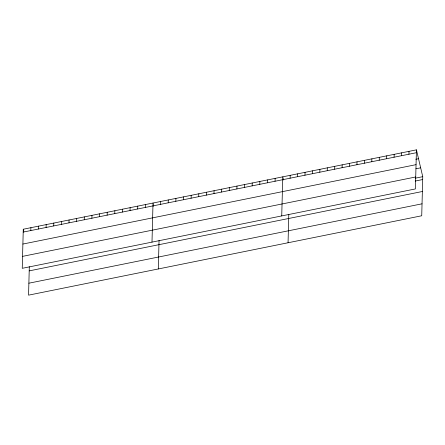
<?xml version="1.0" encoding="UTF-8"?>
<svg xmlns="http://www.w3.org/2000/svg" width="445" height="445" viewBox="0 0 445 445"><rect width="100%" height="100%" fill="white"/><g stroke="black" fill="none" stroke-linecap="round" stroke-linejoin="round"><path stroke-width="0.67" d="M23.274 229.231L22.25 268.318L415.413 188.93L416.437 149.848L23.274 229.231L23.869 231.762M29.309 266.7L28.563 295.152L421.726 215.769L422.75 176.682L416.437 149.848M30.833 230.555L30.905 227.69M38.465 229.014L38.537 226.149M46.096 227.473L46.169 224.608M53.728 225.932L53.8 223.067M61.36 224.391L61.432 221.527M68.992 222.85L69.064 219.986M76.623 221.31L76.696 218.445M84.255 219.769L84.328 216.904M91.887 218.222L91.959 215.363M99.519 216.682L99.591 213.822M107.15 215.141L107.223 212.282M114.782 213.6L114.855 210.741M122.414 212.059L122.492 209.2M130.046 210.518L130.124 207.659M137.677 208.978L137.755 206.118M145.309 207.437L145.387 204.578M151.995 242.119L153.019 203.037L153.759 206.196M158.309 268.952L159.054 240.5M160.573 204.355L160.651 201.496M168.204 202.814L168.282 199.955M175.836 201.273L175.914 198.414M183.468 199.733L183.546 196.874M191.1 198.192L191.178 195.333M198.731 196.651L198.809 193.792M206.363 195.11L206.441 192.251M214.001 193.569L214.073 190.71M221.632 192.029L221.705 189.169M229.264 190.488L229.336 187.623M236.896 188.947L236.968 186.082M244.528 187.406L244.6 184.542M252.159 185.865L252.232 183.001M259.791 184.325L259.863 181.46M267.423 182.784L267.495 179.919M275.055 181.243L275.127 178.378M281.735 215.92L282.759 176.837L283.504 180.003M288.054 242.759L288.794 214.306M290.112 178.2L290.184 175.341M297.538 176.704L297.616 173.839M304.964 175.202L305.042 172.343M312.39 173.7L312.468 170.841M319.816 172.204L319.894 169.339M327.242 170.702L327.32 167.843M334.668 169.206L334.746 166.341M342.099 167.704L342.172 164.845M349.525 166.208L349.598 163.343M356.951 164.706L357.024 161.846M364.377 163.204L364.449 160.345M371.803 161.707L371.875 158.843M379.229 160.206L379.301 157.346M386.655 158.709L386.733 155.845M394.081 157.207L394.159 154.348M401.507 155.711L401.585 152.846M408.933 154.209L409.011 151.35M23.201 232.095L416.359 152.713M415.819 159.249L418.517 158.704M22.884 244.049L416.047 164.661M415.942 168.783L420.664 167.826M22.562 256.365L415.725 176.977M415.324 178.184L422.75 176.682M415.246 181.048L422.678 179.546M29.198 270.883L422.361 191.5M28.875 283.198L422.038 203.816"/></g></svg>
